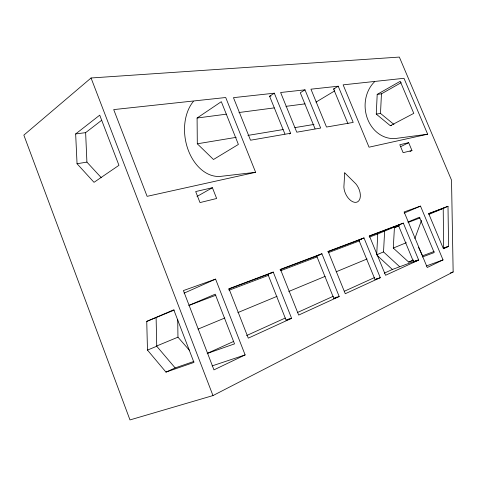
<?xml version="1.0" encoding="UTF-8"?>
<svg xmlns="http://www.w3.org/2000/svg" width="477" height="477" viewBox="0 0 477 477"><rect width="100%" height="100%" fill="white"/><g stroke="black" fill="none" stroke-linecap="round" stroke-linejoin="round"><path stroke-width="0.72" d="M376.258 114.116L377.2 94.38L400.227 81.299L413.78 113.365L390.335 125.713L376.258 114.116L380.497 113.413L393.948 124.455M380.497 113.413L381.457 93.826L401.169 82.664M376.699 254.968L377.748 233.951L398.587 225.275M399.643 266.703L383.526 251.934L384.659 230.713M413.487 260.299L408.694 262.088L393.292 248.082L394.419 227.636L399.124 225.687M414.835 238.548L421.519 220.386M91.059 77.984L23.85 135.122L129.982 419.927L212.975 395.582L453.15 271.973L451.522 180.127L399.35 57.073L91.059 77.984L212.975 395.582M75.658 133.948L99.729 115.154L118.952 165.316L94.011 182.333L77.047 163.742L75.658 133.948L85.633 132.642L101.535 120.383M197.09 118.016L221.316 101.679L238.387 144.442L213.487 159.503L197.305 143.798L197.09 118.016L226.474 114.158M284.912 134.025L269.588 96.223L274.317 93.188L290.6 133.268L289.39 133.971M304.988 89.837L280.613 92.502L296.772 132.201L320.669 128.051L304.988 89.837L300.301 92.753L315.041 128.73M347.942 123.65L333.596 88.996L338.211 86.212L353.218 122.41L326.506 127.043L310.95 89.187L338.211 86.212M315.977 102.12L334.699 90.892M197.001 196.482L212.402 187.723L216.647 198.492L200 202.582L195.683 191.557L212.402 187.723M400.758 146.63L408.67 142.683L411.961 150.511L409.97 151.489M245.124 354.912L213.952 369.878L183.406 290.576L215.586 279.117L245.124 354.912L212.098 365.913M443.032 259.905L427.249 267.484L404.12 211.949L420.505 206.112L443.032 259.905L426.229 265.999M291.602 318.314L248.296 338.151L228.984 288.74L273.243 272.081L291.602 318.314L286.128 320.276L267.919 274.329L273.243 272.081M339.189 296.515L298.68 315.07L280.476 269.356L321.909 253.758L339.189 296.515L333.822 298.465L316.674 255.958L280.005 269.773M380.282 277.686L345.27 293.725L328.14 251.415L363.981 237.922L380.282 277.686L375.047 279.611L358.859 240.068L363.981 237.922M418.699 260.09L385.571 275.265L369.395 235.888L403.327 223.111L418.699 260.09L413.619 261.98L398.349 225.186L403.327 223.111M448.577 246.4L443.419 248.767L428.662 213.577L447.998 206.297L448.577 246.4L443.634 248.249L443.216 208.282L447.998 206.297M286.128 320.276L289.348 318.797M333.822 298.465L336.869 297.07M375.047 279.611L377.701 278.401M413.619 261.98L417.572 260.168M443.634 248.249L446.567 246.913M165.972 372.102L193.954 362.425L173.789 309.8L146.743 321.403L147.476 350.094L165.972 372.102L175.166 367.934L193.889 361.435M207.221 353.403L233.676 341.413M246.561 335.575L285.222 318.052M297.427 312.518L333.375 296.223M344.227 291.304L374.749 277.471M384.247 273.172L392.386 269.481L417.578 260.114M408.694 262.088L413.32 259.989M184.08 293.158L215.586 279.117M146.743 321.403L174.218 310.098M404.192 213.076L420.505 206.112M188.749 305.465L215.199 294.196L234.517 343.875L207.239 353.469M316.674 255.958L321.909 253.758M407.853 222.055L419.426 217.244L434.189 252.571L422.389 256.978M428.901 214.364L443.133 208.467M156.659 346.004L177.963 337.173L177.712 319.59M376.842 254.706L383.526 251.934M147.476 350.094L156.748 346.248L156.11 317.855M198.021 329.124L224.822 317.998M237.88 312.578L277.048 296.324M288.734 291.477L325.153 276.356M336.148 271.795L367.075 258.963M393.292 248.082L406.338 242.668M189.464 305.226L215.866 295.233M229.067 290.237L268.67 275.241M280.482 270.775L317.3 256.835M328.42 252.625L359.682 240.79M369.413 237.105L377.748 233.951M394.419 227.636L399.267 225.806M408.264 222.395L420.034 217.941M228.459 289.199L267.919 274.329M269.893 273.589L271.21 273.088M317.372 255.696L319.453 254.915M327.759 251.784L361.578 239.043M369.156 236.187L400.376 224.423M428.644 213.774L444.546 207.781M434.136 251.468L422.568 255.803L418.412 247.193M450.336 272.951L453.15 271.973M411.961 150.511L403.125 152.682L399.786 144.722L408.67 142.683M255.624 172.304L147.113 196.339L113.705 109.597L225.716 97.517L255.624 172.304L220.869 176.347A42.37 29.973 80.2 0 1 188.123 149.796A42.37 29.973 80.2 0 1 193.358 101.434M427.66 134.204L369.031 147.19L343.136 84.852L403.983 78.294L427.66 134.204L396.309 138.384A32.031 27.332 84.4 0 1 367.558 118.952A32.031 27.332 84.4 0 1 374.523 81.794M390.335 125.713L391.724 125.445M290.6 133.268L250.526 140.22L233.462 97.654L274.317 93.188M77.047 163.742L86.909 162.108L101.345 177.76M197.305 143.798L236.198 137.346M247.939 135.402L283.165 129.559M294.905 127.609L313.985 124.443M238.959 112.524L274.215 107.897M285.967 106.353L305.059 103.849M377.2 94.38L381.457 93.826M269.588 96.223L270.99 96.068M333.596 88.996L334.908 88.847M377.235 255.469L392.386 269.481M177.963 337.173L189.584 350.494M156.748 346.248L175.166 367.934M85.633 132.642L86.909 162.108M344.728 172.859L343.875 187.103A12.11 7.072 64.4 0 0 351.167 200.835A12.11 7.072 64.4 0 0 360.022 198.366A12.11 7.072 64.4 0 0 355.788 183.776L344.728 172.859"/></g></svg>
